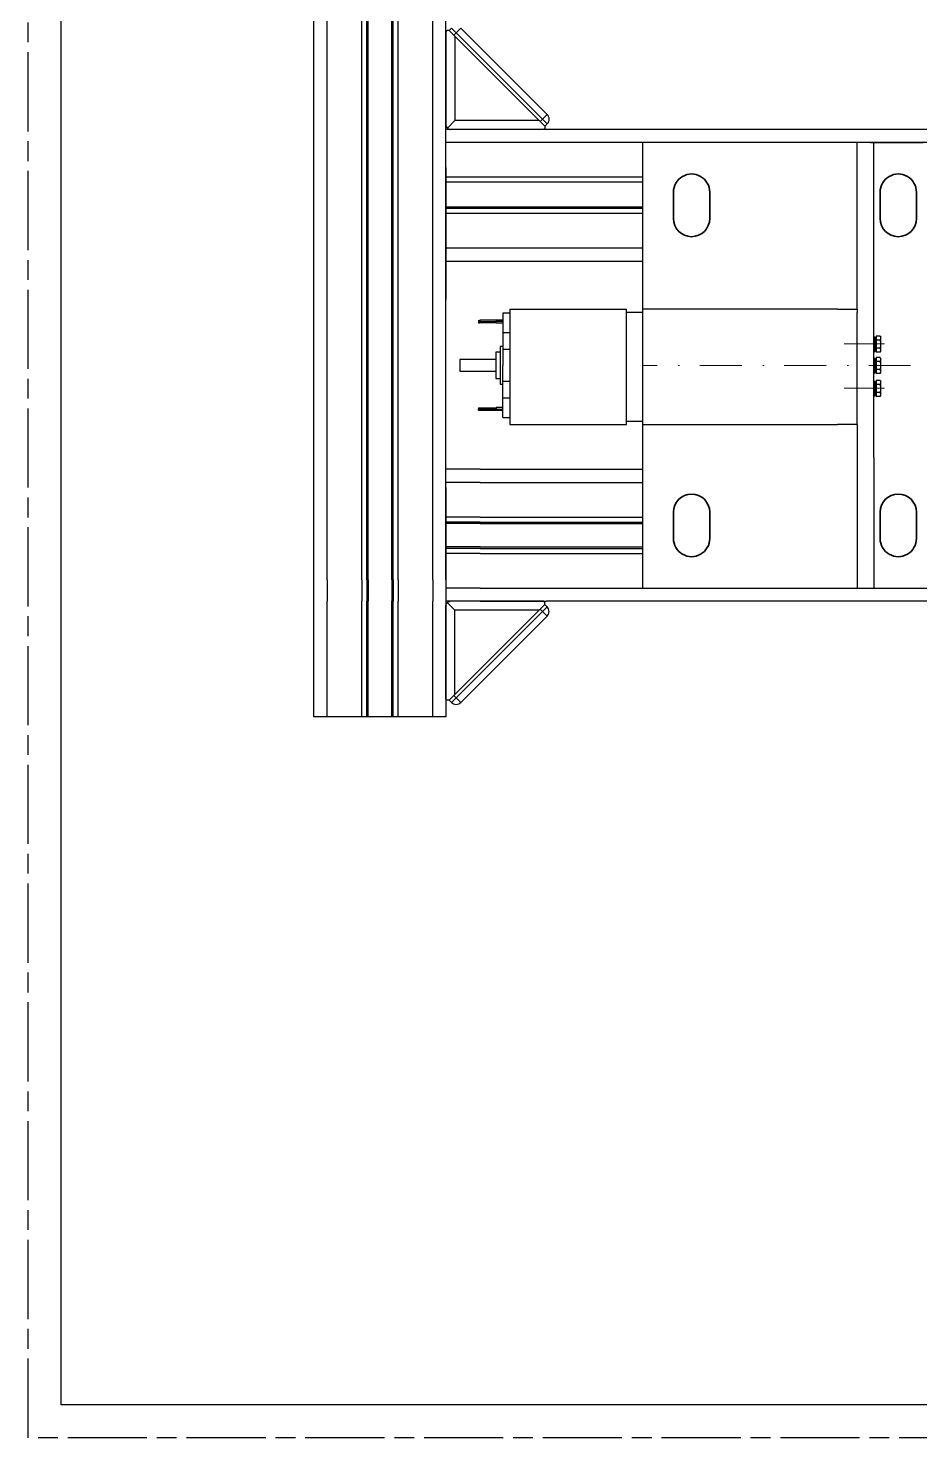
# Model space of a CAD drawing. Header units: millimetres. Extents: x -3183 to 3067, y 1033 to 2218.
# Drawn here: x -2955.4 to -2820.2, y 1737.1 to 1950.8 of the extents above; entities that cross this region are included whole.
import ezdxf

# ---------------------------------------------------------------- set-up
doc = ezdxf.new("R2010")
doc.units = ezdxf.units.MM
for name, pattern in [('AM_ISO08W050', [18, 12, -1.5, 3, -1.5]), ('KRESKAKROPKA2', [12.7, 6.35, -3.175, 0, -3.175]), ('phl_thick', [0])]:
    doc.linetypes.add(name, pattern=pattern)
for name, color, linetype in [('HIDDEN', 7, 'Continuous'), ('projection', 7, 'Continuous'), ('THICK', 7, 'Continuous')]:
    doc.layers.add(name, color=color, linetype=linetype)
doc.layers.add('Kontury', color=7, linetype='Continuous', lineweight=35)
doc.layers.add('oś', color=7, linetype='KRESKAKROPKA2', lineweight=13)
doc.layers.add('niewidoczna', color=7, linetype='AM_ISO08W050', lineweight=30, plot=False)

msp = doc.modelspace()

# ---------------------------------------------------------------- linework, layer by layer
for p, q in [((-2950.36891, 1742.11729), (-2950.36891, 2152.11729)), ((-2714.30112, 1935.40453), (-2892.05112, 1935.40453)), ((-2714.30112, 1933.40453), (-2892.05112, 1933.40453)), ((-2862.21873, 1865.90453), (-2862.21873, 1933.40453)), ((-2829.71873, 1913.17983), (-2829.71873, 1933.40453)), ((-2827.71873, 1933.40453), (-2819.71873, 1933.40453)), ((-2827.21873, 1913.17983), (-2827.21873, 1933.40453)), ((-2862.21873, 1928.15453), (-2892.05112, 1928.15453)), ((-2862.21873, 1927.40453), (-2892.05112, 1927.40453)), ((-2862.21873, 1923.62572), (-2892.05112, 1923.62572)), ((-2862.21873, 1923.40453), (-2892.05112, 1923.40453)), ((-2862.21873, 1922.65453), (-2892.05112, 1922.65453)), ((-2862.21873, 1917.40453), (-2892.05112, 1917.40453)), ((-2862.21873, 1915.40453), (-2892.05112, 1915.40453)), ((-2829.71873, 1908.17983), (-2829.71873, 1913.17983)), ((-2827.21873, 1885.67983), (-2827.21873, 1913.17983)), ((-2882.39371, 1908.18155), (-2882.39371, 1890.68155)), ((-2882.39371, 1908.18155), (-2864.67737, 1908.18155)), ((-2864.67737, 1907.68155), (-2864.67737, 1908.18155)), ((-2832.71873, 1908.17983), (-2862.21873, 1908.17983)), ((-2832.71873, 1908.17983), (-2829.71873, 1908.17983)), ((-2829.71873, 1908.17983), (-2829.71873, 1907.67983)), ((-2862.21873, 1907.68155), (-2864.67737, 1907.68155)), ((-2864.67737, 1891.18155), (-2864.67737, 1907.68155)), ((-2829.71873, 1891.17983), (-2829.71873, 1907.67983)), ((-2826.97873, 1903.94853), (-2827.21873, 1903.94853)), ((-2826.97873, 1902.96883), (-2826.97873, 1903.94853)), ((-2826.82873, 1903.74153), (-2826.97873, 1903.74153)), ((-2826.2327, 1904.06928), (-2826.82873, 1904.06928)), ((-2826.82873, 1904.06928), (-2826.82873, 1903.74153)), ((-2826.82873, 1903.74153), (-2826.82873, 1901.97153)), ((-2826.2327, 1904.06928), (-2826.13873, 1903.90653)), ((-2826.13873, 1901.80653), (-2826.13873, 1903.90653)), ((-2827.21873, 1902.90453), (-2826.97873, 1902.96883)), ((-2827.21873, 1902.80853), (-2826.97873, 1902.87283)), ((-2827.21873, 1901.76453), (-2826.97873, 1901.76453)), ((-2826.97873, 1901.76453), (-2826.97873, 1902.87283)), ((-2826.82873, 1901.97153), (-2826.97873, 1901.97153)), ((-2826.2327, 1903.46306), (-2826.82873, 1903.46306)), ((-2826.2327, 1902.24999), (-2826.82873, 1902.24999)), ((-2826.82873, 1901.97153), (-2826.82873, 1901.64378)), ((-2826.2327, 1901.64378), (-2826.82873, 1901.64378)), ((-2826.2327, 1901.64378), (-2826.13873, 1901.80653)), ((-2889.96171, 1900.53453), (-2889.96171, 1898.77453)), ((-2826.97873, 1900.69853), (-2827.21873, 1900.69853)), ((-2827.21873, 1899.65453), (-2826.97873, 1899.71883)), ((-2827.21873, 1899.55853), (-2826.97873, 1899.62283)), ((-2826.97873, 1899.71883), (-2826.97873, 1900.69853)), ((-2826.82873, 1900.49153), (-2826.97873, 1900.49153)), ((-2826.97873, 1898.51453), (-2826.97873, 1899.62283)), ((-2826.2327, 1900.81928), (-2826.82873, 1900.81928)), ((-2826.82873, 1900.81928), (-2826.82873, 1900.49153)), ((-2826.82873, 1900.49153), (-2826.82873, 1898.72153)), ((-2826.2327, 1900.21306), (-2826.82873, 1900.21306)), ((-2826.2327, 1900.81928), (-2826.13873, 1900.65653)), ((-2826.13873, 1898.55653), (-2826.13873, 1900.65653)), ((-2827.21873, 1898.51453), (-2826.97873, 1898.51453)), ((-2826.97873, 1897.22383), (-2827.21873, 1897.22383)), ((-2826.82873, 1898.72153), (-2826.97873, 1898.72153)), ((-2826.97873, 1896.24414), (-2826.97873, 1897.22383)), ((-2826.2327, 1898.99999), (-2826.82873, 1898.99999)), ((-2826.82873, 1898.72153), (-2826.82873, 1898.39378)), ((-2826.2327, 1898.39378), (-2826.82873, 1898.39378)), ((-2826.2327, 1897.34458), (-2826.82873, 1897.34458)), ((-2826.82873, 1897.34458), (-2826.82873, 1897.01683)), ((-2826.2327, 1898.39378), (-2826.13873, 1898.55653)), ((-2826.2327, 1897.34458), (-2826.13873, 1897.18183)), ((-2826.13873, 1895.08183), (-2826.13873, 1897.18183)), ((-2827.21873, 1896.17983), (-2826.97873, 1896.24414)), ((-2827.21873, 1896.08383), (-2826.97873, 1896.14814)), ((-2827.21873, 1895.03983), (-2826.97873, 1895.03983)), ((-2826.82873, 1897.01683), (-2826.97873, 1897.01683)), ((-2826.97873, 1895.03983), (-2826.97873, 1896.14814)), ((-2826.82873, 1895.24683), (-2826.97873, 1895.24683)), ((-2826.82873, 1897.01683), (-2826.82873, 1895.24683)), ((-2826.2327, 1896.73836), (-2826.82873, 1896.73836)), ((-2826.2327, 1895.5253), (-2826.82873, 1895.5253)), ((-2826.82873, 1895.24683), (-2826.82873, 1894.91908)), ((-2826.2327, 1894.91908), (-2826.13873, 1895.08183)), ((-2826.2327, 1894.91908), (-2826.82873, 1894.91908)), ((-2882.39371, 1890.68155), (-2864.67737, 1890.67983)), ((-2864.67737, 1891.18155), (-2862.21873, 1891.18155)), ((-2864.67737, 1890.67983), (-2864.67737, 1891.18155)), ((-2862.21873, 1890.67983), (-2832.71873, 1890.67983)), ((-2829.71873, 1890.67983), (-2832.71873, 1890.67983)), ((-2829.71873, 1890.67983), (-2829.71873, 1891.17983)), ((-2829.71873, 1890.67983), (-2829.71873, 1885.67983)), ((-2829.71873, 1885.67983), (-2829.71873, 1865.90453)), ((-2827.21873, 1885.67983), (-2827.21873, 1865.90453)), ((-2886.8472, 1883.90453), (-2892.05112, 1883.90453)), ((-2876.8472, 1883.90453), (-2862.21873, 1883.90453)), ((-2886.8472, 1881.90453), (-2892.05112, 1881.90453)), ((-2876.8472, 1881.90453), (-2862.21873, 1881.90453)), ((-2886.8472, 1876.65453), (-2892.05112, 1876.65453)), ((-2886.8472, 1875.90453), (-2892.05112, 1875.90453)), ((-2876.8472, 1876.65453), (-2862.21873, 1876.65453)), ((-2876.8472, 1875.90453), (-2862.21873, 1875.90453)), ((-2886.8472, 1875.68333), (-2892.05112, 1875.68333)), ((-2876.8472, 1875.68333), (-2862.21873, 1875.68333)), ((-2886.8472, 1872.12572), (-2892.05112, 1872.12572)), ((-2886.8472, 1871.90453), (-2892.05112, 1871.90453)), ((-2876.8472, 1872.12572), (-2862.21873, 1872.12572)), ((-2876.8472, 1871.90453), (-2862.21873, 1871.90453)), ((-2886.8472, 1871.15453), (-2892.05112, 1871.15453)), ((-2876.8472, 1871.15453), (-2862.21873, 1871.15453)), ((-2912.05112, 1863.90453), (-2912.05112, 1867.15453)), ((-2910.05112, 1867.15453), (-2910.05112, 1863.90453)), ((-2904.80112, 1867.15453), (-2904.80112, 1863.90453)), ((-2904.05112, 1867.15453), (-2904.05112, 1863.90453)), ((-2903.82993, 1867.15453), (-2903.82993, 1863.90453)), ((-2900.27231, 1867.15453), (-2900.27231, 1863.90453)), ((-2900.05112, 1867.15453), (-2900.05112, 1863.90453)), ((-2899.30112, 1867.15453), (-2899.30112, 1863.90453)), ((-2894.05112, 1867.15453), (-2894.05112, 1863.90453)), ((-2886.8472, 1865.90453), (-2892.07541, 1865.90453)), ((-2892.05112, 1867.15453), (-2892.05112, 1863.90453)), ((-2876.8472, 1865.90453), (-2776.88636, 1865.90453)), ((-2912.06104, 1849.07455), (-2912.05112, 1863.90453)), ((-2910.05112, 1846.40453), (-2910.05112, 1863.90453)), ((-2904.80112, 1846.40453), (-2904.80112, 1863.90453)), ((-2904.05112, 1846.40453), (-2904.05112, 1863.90453)), ((-2903.82993, 1846.40453), (-2903.82993, 1863.90453)), ((-2900.27231, 1846.40453), (-2900.27231, 1863.90453)), ((-2900.05112, 1846.40453), (-2900.05112, 1863.90453)), ((-2899.30112, 1846.40453), (-2899.30112, 1863.90453)), ((-2894.05112, 1846.40453), (-2894.05112, 1863.90453)), ((-2886.8472, 1863.90453), (-2892.05112, 1863.90453)), ((-2892.05112, 1863.90453), (-2892.05112, 1846.40453)), ((-2845.41395, 1863.90453), (-2876.8472, 1863.90453)), ((-2776.88636, 1863.90453), (-2845.41395, 1863.90453)), ((-2912.05112, 1846.40453), (-2912.06104, 1849.07455)), ((-2892.05112, 1846.40453), (-2912.05112, 1846.40453)), ((-2366.36891, 1742.11729), (-2950.36891, 1742.11729))]:
    msp.add_line(p, q)
for centre, radius, start, end in [((-2826.6746, 1903.76617), 0.53587, 325.5531276, 25.5531276), ((-2828.14329, 1902.85653), 2.00455, 342.387526, 17.612474), ((-2826.6746, 1901.94689), 0.53587, 334.4468724, 34.4468724), ((-2826.6746, 1900.51617), 0.53587, 325.5531276, 25.5531276), ((-2828.14329, 1899.60653), 2.00455, 342.387526, 17.612474), ((-2826.6746, 1898.69689), 0.53587, 334.4468724, 34.4468724), ((-2826.6746, 1897.04147), 0.53587, 325.5531276, 25.5531276), ((-2828.14329, 1896.13183), 2.00455, 342.387526, 17.612474), ((-2826.6746, 1895.22219), 0.53587, 334.4468724, 34.4468724)]:
    msp.add_arc(centre, radius, start, end)
at = {"layer": 'HIDDEN'}
for p, q in [((-2886.92571, 1906.27308), (-2887.10171, 1906.24707)), ((-2886.92571, 1906.49067), (-2886.92571, 1906.27308)), ((-2886.92571, 1906.27308), (-2884.46171, 1906.27308)), ((-2884.46171, 1906.49067), (-2884.46171, 1906.30856)), ((-2882.39371, 1904.57681), (-2883.44971, 1904.57681)), ((-2883.44971, 1902.11281), (-2882.39371, 1902.11281)), ((-2882.39371, 1897.19625), (-2883.44971, 1897.19625)), ((-2886.92571, 1893.00049), (-2887.10171, 1892.97447)), ((-2886.92571, 1893.00049), (-2886.92571, 1893.21807)), ((-2884.46171, 1893.00049), (-2886.92571, 1893.00049)), ((-2884.46171, 1893.21807), (-2884.46171, 1893.03597)), ((-2883.44971, 1894.73225), (-2882.39371, 1894.73225))]:
    msp.add_line(p, q, dxfattribs=at)
at = {"layer": 'Kontury'}
for p, q in [((-2892.05112, 1929.64658), (-2892.05112, 1909.64658)), ((-2857.57197, 1921.90453), (-2857.57197, 1925.90453)), ((-2852.07197, 1925.90453), (-2852.07197, 1921.90453)), ((-2826.24303, 1921.90453), (-2826.24303, 1925.90453)), ((-2820.74303, 1925.90453), (-2820.74303, 1921.90453)), ((-2892.05112, 1881.14658), (-2892.05112, 1867.15453)), ((-2857.57197, 1877.40453), (-2857.57197, 1873.40453)), ((-2852.07197, 1873.40453), (-2852.07197, 1877.40453)), ((-2826.24303, 1877.40453), (-2826.24303, 1873.40453)), ((-2820.74303, 1873.40453), (-2820.74303, 1877.40453))]:
    msp.add_line(p, q, dxfattribs=at)
for centre, start, end in [((-2854.82197, 1925.90453), 0, 180.0000198), ((-2823.49303, 1925.90453), 0, 180.0000198), ((-2854.82197, 1921.90453), 180.0000198, 0), ((-2823.49303, 1921.90453), 180.0000198, 0), ((-2854.82197, 1877.40453), 0, 179.9999802), ((-2823.49303, 1877.40453), 0, 179.9999802), ((-2854.82197, 1873.40453), 179.9999802, 0), ((-2823.49303, 1873.40453), 179.9999802, 0)]:
    msp.add_arc(centre, 2.75, start, end, dxfattribs=at)
at = {"layer": 'niewidoczna'}
for p, q in [((-2955.36891, 1737.11729), (-2955.36891, 2157.11729)), ((-2361.36891, 1737.11729), (-2955.36891, 1737.11729))]:
    msp.add_line(p, q, dxfattribs=at)
at = {"layer": 'oś'}
for p, q in [((-2825.56736, 1902.89934), (-2831.68885, 1902.89934)), ((-2668.0176, 1899.65453), (-2862.21873, 1899.65453)), ((-2825.56736, 1896.17464), (-2831.68885, 1896.17464))]:
    msp.add_line(p, q, dxfattribs=at)
at = {"layer": 'projection', "color": 7, "linetype": 'phl_thick'}
for p, q in [((-2912.05112, 1867.15453), (-2912.05112, 2066.78669)), ((-2910.05112, 1867.15453), (-2910.05112, 2066.78669)), ((-2904.80112, 1867.15453), (-2904.80112, 2028.79289)), ((-2904.05112, 1867.15453), (-2904.05112, 2028.79289)), ((-2903.82993, 1867.15453), (-2903.82993, 2028.79289)), ((-2900.27231, 1867.15453), (-2900.27231, 2028.79289)), ((-2900.05112, 1867.15453), (-2900.05112, 2028.79289)), ((-2899.30112, 1867.15453), (-2899.30112, 2028.79289)), ((-2894.05112, 1867.15453), (-2894.05112, 2028.79289)), ((-2892.05112, 1867.15453), (-2892.05112, 2028.79289)), ((-2891.20036, 1950.75097), (-2891.55391, 1950.39742)), ((-2891.20036, 1950.75097), (-2890.49325, 1950.04387)), ((-2889.78615, 1950.75097), (-2890.49325, 1950.04387)), ((-2889.78615, 1950.75097), (-2876.70467, 1937.6695)), ((-2892.05448, 1950.17771), (-2892.05607, 1950.14958)), ((-2892.05607, 1950.14958), (-2892.05607, 1938.14945)), ((-2892.04958, 1950.20615), (-2892.05448, 1950.17771)), ((-2892.0412, 1950.2345), (-2892.04958, 1950.20615)), ((-2892.02923, 1950.26227), (-2892.0412, 1950.2345)), ((-2892.0136, 1950.28897), (-2892.02923, 1950.26227)), ((-2891.99431, 1950.31409), (-2892.0136, 1950.28897)), ((-2891.97139, 1950.33711), (-2891.99431, 1950.31409)), ((-2891.94491, 1950.35748), (-2891.97139, 1950.33711)), ((-2891.91499, 1950.3746), (-2891.94491, 1950.35748)), ((-2891.88177, 1950.38787), (-2891.91499, 1950.3746)), ((-2891.8454, 1950.39646), (-2891.88177, 1950.38787)), ((-2891.80607, 1950.39958), (-2891.8454, 1950.39646)), ((-2891.55607, 1950.39958), (-2891.80607, 1950.39958)), ((-2891.55607, 1950.39958), (-2891.06658, 1949.91009)), ((-2891.06658, 1949.91009), (-2877.76533, 1936.60884)), ((-2890.49325, 1950.04387), (-2890.84681, 1949.69031)), ((-2890.70607, 1949.54958), (-2890.70607, 1936.74958)), ((-2890.49325, 1950.04387), (-2877.41178, 1936.96239)), ((-2892.05601, 1938.14951), (-2892.05607, 1938.14945)), ((-2892.05601, 1938.14951), (-2892.05112, 1938.14463)), ((-2892.05112, 1938.14463), (-2892.05112, 1936.06355)), ((-2876.70467, 1937.6695), (-2877.76533, 1936.60884)), ((-2892.05112, 1936.06355), (-2892.04398, 1936.0163)), ((-2892.04398, 1936.0163), (-2892.03381, 1935.96871)), ((-2892.03381, 1935.96871), (-2892.02039, 1935.92117)), ((-2892.02039, 1935.92117), (-2892.00362, 1935.87403)), ((-2892.00362, 1935.87403), (-2891.98347, 1935.82766)), ((-2891.98347, 1935.82766), (-2891.95991, 1935.78244)), ((-2891.95991, 1935.78244), (-2891.93328, 1935.73865)), ((-2891.93328, 1935.73865), (-2891.90369, 1935.69664)), ((-2891.90369, 1935.69664), (-2891.87134, 1935.65673)), ((-2891.87134, 1935.65673), (-2891.8364, 1935.61925)), ((-2890.70607, 1936.74958), (-2891.8364, 1935.61925)), ((-2891.8364, 1935.61925), (-2891.79891, 1935.58431)), ((-2891.79891, 1935.58431), (-2891.759, 1935.55196)), ((-2891.759, 1935.55196), (-2891.71699, 1935.52237)), ((-2891.71699, 1935.52237), (-2891.67321, 1935.49573)), ((-2877.90607, 1936.74958), (-2890.70607, 1936.74958)), ((-2877.76533, 1936.60884), (-2877.54556, 1936.38907)), ((-2877.54556, 1936.38907), (-2877.05607, 1935.89958)), ((-2877.41178, 1936.96239), (-2876.70467, 1936.25529)), ((-2877.08105, 1935.54065), (-2877.09817, 1935.51073)), ((-2877.06781, 1935.57388), (-2877.08105, 1935.54065)), ((-2877.05915, 1935.61024), (-2877.06781, 1935.57388)), ((-2877.05607, 1935.64958), (-2877.05915, 1935.61024)), ((-2876.70467, 1936.25529), (-2877.05823, 1935.90173)), ((-2877.05607, 1935.89958), (-2877.05607, 1935.64958)), ((-2891.67321, 1935.49573), (-2891.62799, 1935.47218)), ((-2891.62799, 1935.47218), (-2891.58161, 1935.45203)), ((-2891.58161, 1935.45203), (-2891.53448, 1935.43526)), ((-2891.53448, 1935.43526), (-2891.48693, 1935.42184)), ((-2891.48693, 1935.42184), (-2891.43935, 1935.41167)), ((-2891.43935, 1935.41167), (-2891.3921, 1935.40453)), ((-2889.31102, 1935.40453), (-2891.3921, 1935.40453)), ((-2889.31102, 1935.40453), (-2889.30607, 1935.39958)), ((-2877.30607, 1935.39958), (-2889.30607, 1935.39958)), ((-2877.27794, 1935.40116), (-2877.30607, 1935.39958)), ((-2877.24949, 1935.40606), (-2877.27794, 1935.40116)), ((-2877.22115, 1935.41444), (-2877.24949, 1935.40606)), ((-2877.19338, 1935.42642), (-2877.22115, 1935.41444)), ((-2877.16668, 1935.44204), (-2877.19338, 1935.42642)), ((-2877.14155, 1935.46134), (-2877.16668, 1935.44204)), ((-2877.11853, 1935.48426), (-2877.14155, 1935.46134)), ((-2877.09817, 1935.51073), (-2877.11853, 1935.48426)), ((-2886.8472, 1883.90453), (-2876.8472, 1883.90453)), ((-2886.8472, 1881.90453), (-2876.8472, 1881.90453)), ((-2886.8472, 1876.65453), (-2876.8472, 1876.65453)), ((-2886.8472, 1875.90453), (-2876.8472, 1875.90453)), ((-2892.05112, 1873.14658), (-2892.05112, 1873.89658)), ((-2886.8472, 1875.68333), (-2876.8472, 1875.68333)), ((-2892.05112, 1872.92539), (-2892.05112, 1873.14659)), ((-2886.8472, 1872.12572), (-2876.8472, 1872.12572)), ((-2886.8472, 1871.90453), (-2876.8472, 1871.90453)), ((-2892.05112, 1869.14658), (-2892.05112, 1869.36777)), ((-2886.8472, 1871.15453), (-2876.8472, 1871.15453)), ((-2886.8472, 1865.90453), (-2876.8472, 1865.90453)), ((-2892.06335, 1863.2455), (-2892.05621, 1863.29276)), ((-2892.06335, 1861.16443), (-2892.06335, 1863.2455)), ((-2892.05621, 1863.29276), (-2892.04603, 1863.34034)), ((-2892.04603, 1863.34034), (-2892.03261, 1863.38788)), ((-2892.03261, 1863.38788), (-2892.01584, 1863.43502)), ((-2892.01584, 1863.43502), (-2891.99569, 1863.48139)), ((-2891.99569, 1863.48139), (-2891.97214, 1863.52662)), ((-2891.97214, 1863.52662), (-2891.9455, 1863.5704)), ((-2891.9455, 1863.5704), (-2891.91591, 1863.61241)), ((-2891.91591, 1863.61241), (-2891.88356, 1863.65232)), ((-2891.88356, 1863.65232), (-2891.84863, 1863.68981)), ((-2891.84863, 1863.68981), (-2891.81114, 1863.72474)), ((-2890.7183, 1862.55948), (-2891.84863, 1863.68981)), ((-2891.81114, 1863.72474), (-2891.77123, 1863.75709)), ((-2891.77123, 1863.75709), (-2891.72922, 1863.78668)), ((-2891.72922, 1863.78668), (-2891.68543, 1863.81332)), ((-2891.68543, 1863.81332), (-2891.64021, 1863.83688)), ((-2891.64021, 1863.83688), (-2891.59384, 1863.85703)), ((-2891.59384, 1863.85703), (-2891.5467, 1863.8738)), ((-2891.5467, 1863.8738), (-2891.49916, 1863.88721)), ((-2891.49916, 1863.88721), (-2891.45157, 1863.89739)), ((-2891.45157, 1863.89739), (-2891.40432, 1863.90453)), ((-2889.32325, 1863.90453), (-2891.40432, 1863.90453)), ((-2889.32325, 1863.90453), (-2889.3183, 1863.90948)), ((-2877.3183, 1863.90948), (-2889.3183, 1863.90948)), ((-2886.8472, 1863.90453), (-2876.8472, 1863.90453)), ((-2877.77756, 1862.70021), (-2877.55778, 1862.91999)), ((-2877.55778, 1862.91999), (-2877.0683, 1863.40948)), ((-2877.424, 1862.34666), (-2876.7169, 1863.05377)), ((-2877.29017, 1863.90789), (-2877.3183, 1863.90948)), ((-2877.26172, 1863.90299), (-2877.29017, 1863.90789)), ((-2877.23337, 1863.89461), (-2877.26172, 1863.90299)), ((-2877.2056, 1863.88264), (-2877.23337, 1863.89461)), ((-2877.1789, 1863.86701), (-2877.2056, 1863.88264)), ((-2877.15378, 1863.84772), (-2877.1789, 1863.86701)), ((-2877.13076, 1863.82479), (-2877.15378, 1863.84772)), ((-2877.11039, 1863.79832), (-2877.13076, 1863.82479)), ((-2877.09327, 1863.7684), (-2877.11039, 1863.79832)), ((-2877.08003, 1863.73517), (-2877.09327, 1863.7684)), ((-2877.07137, 1863.69881), (-2877.08003, 1863.73517)), ((-2877.0683, 1863.65948), (-2877.07137, 1863.69881)), ((-2876.7169, 1863.05377), (-2877.07045, 1863.40732)), ((-2877.0683, 1863.40948), (-2877.0683, 1863.65948)), ((-2892.06823, 1861.15954), (-2892.0683, 1861.1596)), ((-2892.0683, 1849.15948), (-2892.0683, 1861.1596)), ((-2892.06823, 1861.15954), (-2892.06335, 1861.16443)), ((-2891.07881, 1849.39897), (-2877.77756, 1862.70021)), ((-2877.9183, 1862.55948), (-2890.7183, 1862.55948)), ((-2890.7183, 1849.75948), (-2890.7183, 1862.55948)), ((-2890.50548, 1849.26519), (-2877.424, 1862.34666)), ((-2889.79837, 1848.55808), (-2876.7169, 1861.63955)), ((-2876.7169, 1861.63955), (-2877.77756, 1862.70021)), ((-2892.06671, 1849.13135), (-2892.0683, 1849.15948)), ((-2892.06181, 1849.1029), (-2892.06671, 1849.13135)), ((-2892.05343, 1849.07455), (-2892.06181, 1849.1029)), ((-2892.04146, 1849.04678), (-2892.05343, 1849.07455)), ((-2892.02583, 1849.02008), (-2892.04146, 1849.04678)), ((-2892.00653, 1848.99496), (-2892.02583, 1849.02008)), ((-2891.98361, 1848.97194), (-2892.00653, 1848.99496)), ((-2891.95714, 1848.95158), (-2891.98361, 1848.97194)), ((-2891.92722, 1848.93445), (-2891.95714, 1848.95158)), ((-2891.89399, 1848.92118), (-2891.92722, 1848.93445)), ((-2891.85763, 1848.91259), (-2891.89399, 1848.92118)), ((-2891.8183, 1848.90948), (-2891.85763, 1848.91259)), ((-2891.5683, 1848.90948), (-2891.8183, 1848.90948)), ((-2891.5683, 1848.90948), (-2891.07881, 1849.39897)), ((-2891.21259, 1848.55808), (-2891.56614, 1848.91163)), ((-2891.21259, 1848.55808), (-2890.50548, 1849.26519)), ((-2890.50548, 1849.26519), (-2890.85903, 1849.61874)), ((-2889.79837, 1848.55808), (-2890.50548, 1849.26519))]:
    msp.add_line(p, q, dxfattribs=at)
for centre, start, end in [((-2877.41178, 1936.96239), 314.999985, 45.0000175), ((-2877.424, 1862.34666), 314.9999825, 45.000015), ((-2890.50548, 1849.26519), 224.999985, 315.0000175)]:
    msp.add_arc(centre, 1, start, end, dxfattribs=at)
at = {"layer": 'THICK'}
for p, q in [((-2887.10171, 1906.46465), (-2886.92571, 1906.49067)), ((-2887.10171, 1906.46465), (-2887.10171, 1906.33458)), ((-2886.92571, 1906.30856), (-2887.10171, 1906.33458)), ((-2887.10171, 1906.33458), (-2887.10171, 1906.11699)), ((-2887.10171, 1906.11699), (-2886.92571, 1906.09098)), ((-2884.46171, 1906.49067), (-2886.92571, 1906.49067)), ((-2886.92571, 1906.30856), (-2884.46171, 1906.30856)), ((-2886.92571, 1906.30856), (-2886.92571, 1906.09098)), ((-2884.46171, 1906.09098), (-2886.92571, 1906.09098)), ((-2883.44971, 1906.52318), (-2884.46171, 1906.52318)), ((-2884.46171, 1906.52318), (-2884.46171, 1906.49067)), ((-2884.46171, 1906.27605), (-2884.46171, 1906.30856)), ((-2883.44971, 1906.27605), (-2884.46171, 1906.27605)), ((-2884.46171, 1906.05846), (-2884.46171, 1906.27605)), ((-2883.44971, 1906.05846), (-2884.46171, 1906.05846)), ((-2883.44971, 1907.57453), (-2883.44971, 1907.5691)), ((-2882.39371, 1907.57453), (-2883.44971, 1907.57453)), ((-2883.44971, 1907.5691), (-2883.44971, 1907.30896)), ((-2883.44971, 1907.30896), (-2883.44971, 1899.65453)), ((-2884.50571, 1901.63453), (-2884.50571, 1899.65453)), ((-2883.84571, 1901.63453), (-2884.50571, 1901.63453)), ((-2883.84571, 1902.51453), (-2883.84571, 1899.65453)), ((-2883.44971, 1902.51453), (-2883.84571, 1902.51453)), ((-2884.50571, 1900.53453), (-2889.96171, 1900.53453)), ((-2884.50571, 1899.65453), (-2884.50571, 1897.67453)), ((-2883.84571, 1899.65453), (-2883.84571, 1896.79453)), ((-2883.44971, 1891.73453), (-2883.44971, 1899.65453)), ((-2889.96171, 1898.77453), (-2884.50571, 1898.77453)), ((-2884.50571, 1897.67453), (-2883.84571, 1897.67453)), ((-2883.84571, 1896.79453), (-2883.44971, 1896.79453)), ((-2887.10171, 1893.19206), (-2886.92571, 1893.21807)), ((-2887.10171, 1893.19206), (-2887.10171, 1893.06199)), ((-2886.92571, 1893.03597), (-2887.10171, 1893.06199)), ((-2887.10171, 1892.8444), (-2887.10171, 1893.06199)), ((-2887.10171, 1892.8444), (-2886.92571, 1892.81839)), ((-2886.92571, 1893.21807), (-2884.46171, 1893.21807)), ((-2886.92571, 1893.03597), (-2884.46171, 1893.03597)), ((-2886.92571, 1892.81839), (-2886.92571, 1893.03597)), ((-2884.46171, 1892.81839), (-2886.92571, 1892.81839)), ((-2883.44971, 1893.25059), (-2884.46171, 1893.25059)), ((-2884.46171, 1893.25059), (-2884.46171, 1893.21807)), ((-2884.46171, 1893.03597), (-2884.46171, 1893.00345)), ((-2884.46171, 1893.00345), (-2883.44971, 1893.00345)), ((-2884.46171, 1892.78587), (-2884.46171, 1893.00345)), ((-2883.44971, 1892.78587), (-2884.46171, 1892.78587)), ((-2883.44971, 1891.73453), (-2882.39371, 1891.73453))]:
    msp.add_line(p, q, dxfattribs=at)

doc.saveas('drawing.dxf')
